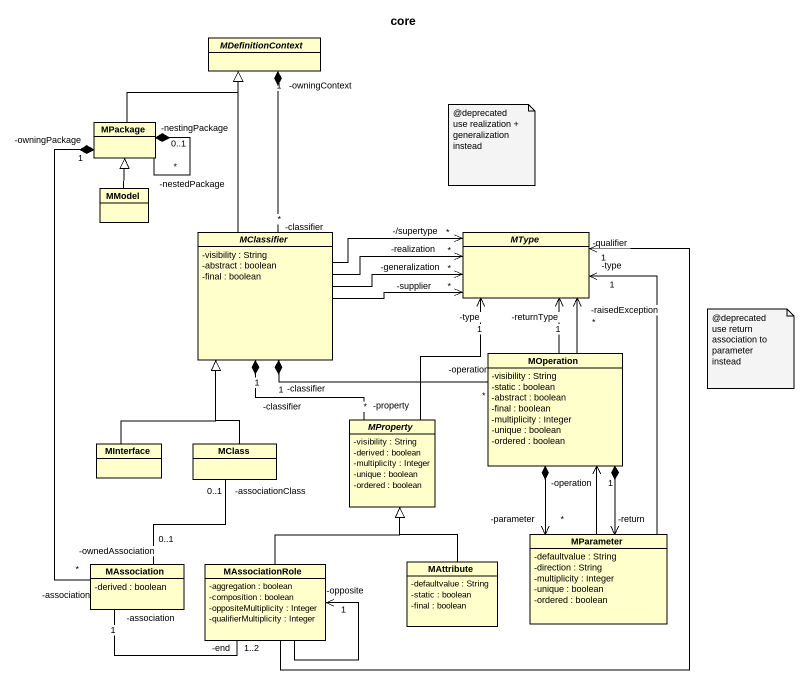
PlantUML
@startuml
title core
hide circle
hide empty members
skinparam classAttributeIconSize 0
abstract class MDefinitionContext
class MPackage
class MModel
abstract class MClassifier {
  -visibility : String
  -abstract : boolean
  -final : boolean
}
abstract class MType
class MOperation {
  -visibility : String
  -static : boolean
  -abstract : boolean
  -final : boolean
  -multiplicity : Integer
  -unique : boolean
  -ordered : boolean
}
abstract class MProperty {
  -visibility : String
  -derived : boolean
  -multiplicity : Integer
  -unique : boolean
  -ordered : boolean
}
class MInterface
class MClass
class MParameter {
  -defaultvalue : String
  -direction : String
  -multiplicity : Integer
  -unique : boolean
  -ordered : boolean
}
class MAssociation {
  -derived : boolean
}
class MAssociationRole {
  -aggregation : boolean
  -composition : boolean
  -oppositeMultiplicity : Integer
  -qualifierMultiplicity : Integer
}
class MAttribute {
  -defaultvalue : String
  -static : boolean
  -final : boolean
}
MDefinitionContext "-owningContext\n1" *-- "-classifier\n*" MClassifier
MPackage -up-|> MDefinitionContext
MPackage "-nestedPackage\n*" --* "-nestingPackage\n0..1" MPackage
MPackage "-owningPackage\n1" *-- "-association\n*" MAssociation
MModel -up-|> MPackage
MClassifier -up-|> MDefinitionContext
MClassifier -right-> "-/supertype\n*" MType
MClassifier -right-> "-supplier\n*" MType
MClassifier -right-> "-realization\n*" MType
MClassifier -right-> "-generalization\n*" MType
MClassifier "-classifier\n1" *-right- "-operation\n*" MOperation
MClassifier "-classifier\n1" *-- "-property\n*" MProperty
MOperation -up-> "-returnType\n1" MType
MOperation -up-> "-raisedException\n*" MType
MOperation *--> "-parameter\n*" MParameter
MOperation *--> "-return" MParameter
MProperty -up-> "-type\n1" MType
MInterface -up-|> MClassifier
MClass -up-|> MClassifier
MClass "-associationClass\n0..1" -- "-ownedAssociation\n0..1" MAssociation
MParameter -up-> "-type\n1" MType
MParameter -up-> "-operation\n1" MOperation
MAssociation "-association\n1" -right- "-end\n1..2" MAssociationRole
MAssociationRole -up-> "-qualifier\n1" MType
MAssociationRole -up-|> MProperty
MAssociationRole --> "-opposite\n1" MAssociationRole
MAttribute -up-|> MProperty
note as N1
  ~@deprecated
  use realization + generalization instead
end note
note as N2
  ~@deprecated
  use return association to parameter instead
end note
@enduml
